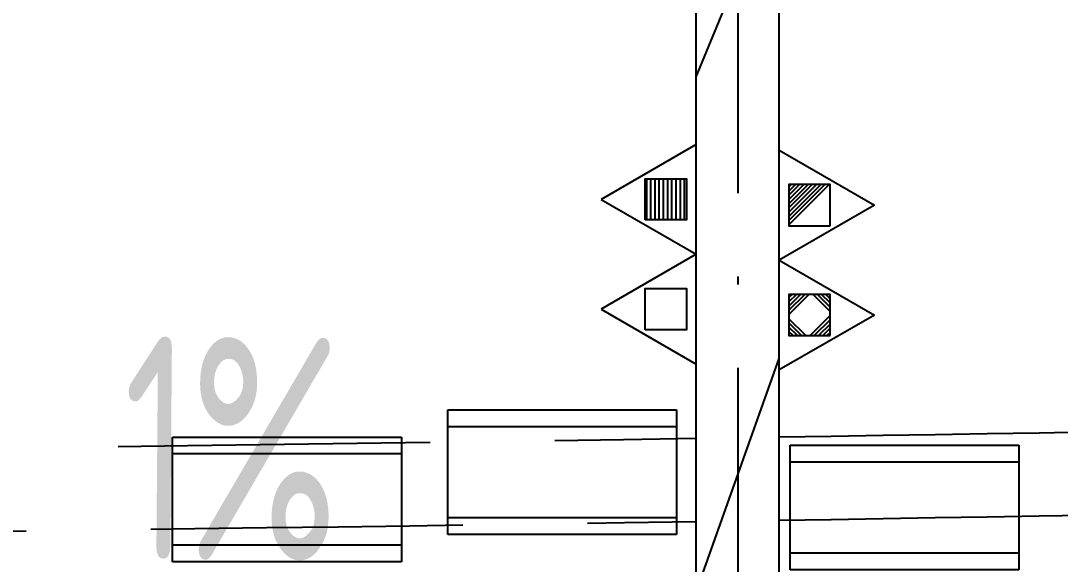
# Model space of a CAD drawing. Header units: inches. Extents: x 0 to 1813292486, y 0 to 3473589894.
# Drawn here: x 600605762 to 600608261, y 3473201579 to 3473202886 of the extents above; entities that cross this region are included whole.
import ezdxf

# ---------------------------------------------------------------- set-up
doc = ezdxf.new("R2010")
doc.units = ezdxf.units.IN
doc.header["$LTSCALE"] = 1000
doc.header["$MEASUREMENT"] = 0
doc.linetypes.add('AX-MALL-GIRD-200$0$DOTE', pattern=[2.4200000000000004, 2, -0.2, 0.02, -0.2])
doc.linetypes.add('AX-MALL-WALL-P02-QT$0$DASH', pattern=[0.35, 0.25, -0.1])
for name, color, linetype in [('A-Anno-Note', 241, 'Continuous'), ('AX-MALL-DIM-P02$0$A-Anno-Note', 241, 'Continuous'), ('AX-MALL-DIM-P02$0$A-Detl-Thin', 131, 'Continuous'), ('AX-MALL-GIRD-200$0$A-Grid', 222, 'AX-MALL-GIRD-200$0$DOTE'), ('AX-MALL-P02-200$0$A-Anno-Note', 241, 'Continuous'), ('AX-MALL-WALL-P02$0$A-Anno-Note', 241, 'Continuous'), ('AX-MALL-WALL-P02-QT$0$A-Detl-Patt', 8, 'Continuous'), ('AX-MALL-WALL-P02-QT$0$A-Detl-Thin', 131, 'Continuous'), ('AX-MALL-WALL-P02-QT$0$A-Fixt', 81, 'Continuous'), ('AX-MALL-WALL-P02-QT$0$A-Wall', 2, 'Continuous'), ('AX-MALL-WALL-P02-QT$0$A-Wall-Patt', 13, 'Continuous'), ('AX-MALL-WALL-P02-QT$0$A-Wind', 4, 'Continuous'), ('AX-MALL-ZTKD-P02$0$A-Anno-Note', 241, 'Continuous'), ('PX-MALL-P02-LG$0$P-Exsh', 31, 'Continuous')]:
    doc.layers.add(name, color=color, linetype=linetype)
doc.styles.add('AX-MALL-DIM-P02$0$_TCH_DIM', font='gbenor.shx')

# ---------------------------------------------------------------- blocks, each defined once
blk = doc.blocks.new('AX-MALL-GIRD-200')
at = {"layer": 'AX-MALL-GIRD-200$0$A-Grid'}
blk.add_line((600440989.2693273, 3473148104.021239), (600402259.7303778, 3473044140.294158), dxfattribs=at)
blk = doc.blocks.new('AX-MALL-WALL-P02-QT$0$tj')
at = {"layer": 'AX-MALL-WALL-P02-QT$0$A-Detl-Patt'}
h = blk.add_hatch(dxfattribs=at)
h.set_pattern_fill('STEEL', color=256, scale=100.0000000000001, angle=50.43183869082386)
h.set_pattern_definition([(75.00000000004839, (-14278.19445574284, 156289.8254051208), (-153.3407249234246, 41.08752340989569), []), (75.00000000004839, (-14317.88195610046, 156358.5661673546), (-153.3407249234246, 41.08752340989569), [])])
edge = h.paths.add_edge_path()
edge.add_line((88101.273016572, 47666.64152574539), (87883.93542659283, 47459.84604215622))
edge.add_line((87883.93542659283, 47459.84604215622), (91571.54751467705, 43584.64122533798))
edge.add_arc((262949.389629302, 558937.705083496), 543101.4133620498, 251.6057364187558, 260.0288666978238)
edge.add_arc((172180.8466627672, -2862.146247219684), 27099.9982179492, 64.7128659603706, 96.9316049602786, ccw=False)
edge.add_arc((262948.9730309481, 558936.3205539446), 543099.9677998082, 261.6155114784545, 271.7251478115656)
edge.add_line((279298.9759148359, 16082.51663446426), (279298.9759315252, 16382.65274763107))
edge.add_arc((262948.9742454757, 558936.3204835369), 542799.9676941936, 261.62020364125146, 271.7261014454634, ccw=False)
edge.add_arc((172180.8456921196, -2862.14609140989), 27400.00151046549, 64.80631838577902, 96.83815911678944)
edge.add_arc((262949.394896181, 558937.7037490648), 542801.4137571028, 251.6136389015772, 260.02417327084333, ccw=False)
edge.add_line((91737.26096642017, 43845.69257831573), (88101.273016572, 47666.64152574539))
blk.add_lwpolyline([(88103.03003954887, 47737.33037519455), (87813.24658572674, 47461.60306501389), (91543.92713344097, 43541.13421487808, 0.03677856867194786), (168908.9495433569, 23989.2463850975, -0.1416543586965341), (183742.0972260237, 21592.70785188675, 0.04416604653312874), (279348.9759123325, 16034.00206041336), (279348.9759345055, 16434.18465709686, -0.04414427716130016), (183859.0483468771, 21979.79425859451, 0.1405450684183163), (168919.8474783897, 24393.46752309799, -0.03670519880877311), (91764.87840116024, 43889.20268630981), (88103.03007543087, 47737.33033752441)], format="xyb", dxfattribs=at)
blk.add_lwpolyline([(88101.273016572, 47666.64152574539), (87883.93542659283, 47459.84604215622), (91571.54751467705, 43584.64122533798, 0.0367693963449814), (168910.2986617088, 24039.77597379684, -0.1415142461245126), (183756.7420067787, 21641.08926153183, 0.04414024362697595), (279298.9759148359, 16082.51663446426), (279298.9759315252, 16382.65274763107, -0.04412389944666065), (183844.4648458958, 21931.40288829803, 0.1406825130026793), (168918.4574091434, 24342.94360637665, -0.03671436212623864), (91737.26096642017, 43845.69257831573)], format="xyb", close=True, dxfattribs=at)
blk = doc.blocks.new('AX-MALL-WALL-P02-QT$0$JB-AC(i)-Li')
for p, q in [((-275, 0), (275, 0)), ((-275, 0), (275, 0)), ((-275, -300), (-275, 0)), ((275, 0), (275, -300)), ((-275, -40), (275, -40)), ((275, -260), (-275, -260)), ((275, -300), (-275, -300))]:
    blk.add_line(p, q)
blk = doc.blocks.new('AX-MALL-WALL-P02-QT')
at = {"layer": 'AX-MALL-WALL-P02-QT$0$A-Wall-Patt'}
h = blk.add_hatch(dxfattribs=at)
h.set_pattern_fill('普通砖', color=256, scale=200, style=0)
h.set_pattern_definition([(45, (0, 359.0227), (-353.55353201463, 353.55353201463), [])])
h.paths.add_polyline_path([(600405066.0655607, 3473051669.849013), (600405194.0410256, 3473051730.560947), (600408103.0573819, 3473059539.385703), (600407978.1122957, 3473059585.931414), (600407880.7304695, 3473059515.495454), (600405005.516024, 3473051797.406936)])
at = {"layer": 'AX-MALL-WALL-P02-QT$0$A-Detl-Thin', "linetype": 'AX-MALL-WALL-P02-QT$0$DASH', "ltscale": 3}
for points in [[(600400097.2507408, 3473054632.25979, 0.002593497558542642), (600405354.6703972, 3473052734.660238)], [(600400100.8639638, 3473054417.909752, 0.002556256554413684), (600405284.8435353, 3473052547.220382, 0.002556256554413684)], [(600405543.1765977, 3473052667.763798, 0.00185635924732505), (600409318.7459495, 3473051344.451815, 0.00185635924732505)], [(600405473.3493404, 3473052480.322855, 0.001855670150145924), (600409248.9085772, 3473051156.983755, 0.001855670150145924)]]:
    blk.add_lwpolyline(points, format="xyb", dxfattribs=at)
at = {"layer": 'AX-MALL-WALL-P02-QT$0$A-Wall'}
for p, q in [((600405194.0410256, 3473051730.560947), (600408103.0573819, 3473059539.385703)), ((600405005.516024, 3473051797.406936), (600407880.7304695, 3473059515.495454))]:
    blk.add_line(p, q, dxfattribs=at)
at = {"layer": 'AX-MALL-WALL-P02-QT$0$A-Detl-Thin', "rotation": 339.5681613091762}
blk.add_blockref('AX-MALL-WALL-P02-QT$0$tj', (600144118.6961328, 3473128496.287411), dxfattribs=at)
at = {"layer": 'AX-MALL-WALL-P02-QT$0$A-Fixt', "rotation": 339.5681613375581}
for p in [(600404433.9620938, 3473053080.817867), (600405076.7421017, 3473052911.440972), (600405818.5429969, 3473052544.147185)]:
    blk.add_blockref('AX-MALL-WALL-P02-QT$0$JB-AC(i)-Li', p, dxfattribs=at)
at = {"layer": 'AX-MALL-WALL-P02-QT$0$A-Wind'}
blk.add_blockref('AX-MALL-GIRD-200', (0, 0), dxfattribs=at)
blk = doc.blocks.new('AX-MALL-WALL-P02')
at = {"layer": 'AX-MALL-WALL-P02$0$A-Anno-Note'}
blk.add_blockref('AX-MALL-WALL-P02-QT', (0, 0), dxfattribs=at)
blk = doc.blocks.new('PX-MALL-P02-LG$0$MHQ')
at = {"layer": 'PX-MALL-P02-LG$0$P-Exsh', "ltscale": 0.7}
h = blk.add_hatch(dxfattribs=at)
h.set_pattern_fill('ANSI31', color=256, scale=25, style=0)
h.set_pattern_definition([(45, (-160019.2306599375, -42228.3236173685), (-28.0633003783411, 28.0633003783411), [])])
h.paths.add_polyline_path([(-75.0000000015425, 185.1731819980414), (75, 185.1731819980414), (75, 35.17318199802685), (-75.0000000015425, 35.17318199802685)])
for points in [[(0, 346.4101615137042), (-200, -1.455191522836685e-11), (200, -1.455191522836685e-11)], [(0, 346.4101615137042), (-200, -1.455191522836685e-11), (200, -1.455191522836685e-11)], [(0, 346.4101615137042), (-200, -1.455191522836685e-11), (200, -1.455191522836685e-11)], [(-75.0000000015425, 185.1731819980414), (75, 185.1731819980414), (75, 35.17318199802685), (-75.0000000015425, 35.17318199802685)]]:
    blk.add_lwpolyline(points, close=True, dxfattribs=at)
blk = doc.blocks.new('PX-MALL-P02-LG$0$A$C301F1425')
at = {"layer": 'PX-MALL-P02-LG$0$P-Exsh', "ltscale": 0.7}
for p in [(-200, 1.455191522836685e-11), (200, 1.455191522836685e-11)]:
    blk.add_blockref('PX-MALL-P02-LG$0$MHQ', p, dxfattribs=at)
blk = doc.blocks.new('PX-MALL-P02-LG')
for p, xscale, yscale, zscale, rotation in [((600405509.0726873, 3473053149.130541), 0.6600000001490108, 0.6600000001490108, 0.6600000001490108, 69.5681608738742), ((600405691.5801026, 3473053066.131123), -0.6600000001490107, 0.660000000149011, 0.660000000149011, 249.5681618208259)]:
    blk.add_blockref('PX-MALL-P02-LG$0$A$C301F1425', p, dxfattribs=dict(xscale=xscale, yscale=yscale, zscale=zscale, rotation=rotation))
blk = doc.blocks.new('AX-MALL-ZTKD-P02')
at = {"layer": 'AX-MALL-ZTKD-P02$0$A-Anno-Note'}
blk.add_blockref('AX-MALL-GIRD-200', (0, 0), dxfattribs=at)
blk = doc.blocks.new('AX-MALL-DIM-P02')
at = {"layer": 'AX-MALL-DIM-P02$0$A-Detl-Thin'}
blk.add_blockref('AX-MALL-ZTKD-P02', (-2.384185791015625e-06, 9.5367431640625e-07), dxfattribs=at)
at = {"layer": 'AX-MALL-DIM-P02$0$A-Anno-Note', "style": 'AX-MALL-DIM-P02$0$_TCH_DIM', "width": 0.7}
blk.add_text('1%', height=535.5, rotation=339.1008438123447, dxfattribs=at).set_placement((600403961.2983804, 3473052943.965158))
blk = doc.blocks.new('AX-MALL-P02-200')
at = {"layer": 'AX-MALL-P02-200$0$A-Anno-Note'}
blk.add_blockref('AX-MALL-WALL-P02', (0, 0), dxfattribs=at)
for name in ['AX-MALL-DIM-P02', 'PX-MALL-P02-LG']:
    blk.add_blockref(name, (0, 0), dxfattribs=at)

msp = doc.modelspace()

# ---------------------------------------------------------------- block references
at = {"layer": 'A-Anno-Note', "rotation": 20.43183869077545}
msp.add_blockref('AX-MALL-P02-200', (1250392458.527329, 9048125.682563305), dxfattribs=at)

doc.saveas('drawing.dxf')
